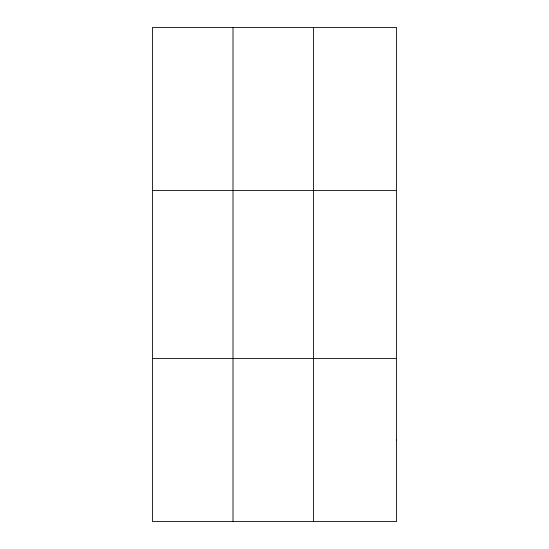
<?xml version="1.0" encoding="UTF-8"?>
<svg xmlns="http://www.w3.org/2000/svg" width="549" height="549" viewBox="0 0 549 549"><rect width="100%" height="100%" fill="white"/><g stroke="black" fill="none" stroke-linecap="round" stroke-linejoin="round"><path stroke-width="0.82" d="M233.009 27.45L233.009 521.55M313.554 27.45L313.554 521.55M152.464 190.503L396.536 190.503M152.464 358.497L396.536 358.497M396.536 440.024L396.536 521.55L152.464 521.55L152.464 27.45L396.536 27.45L396.536 440.024"/></g></svg>
